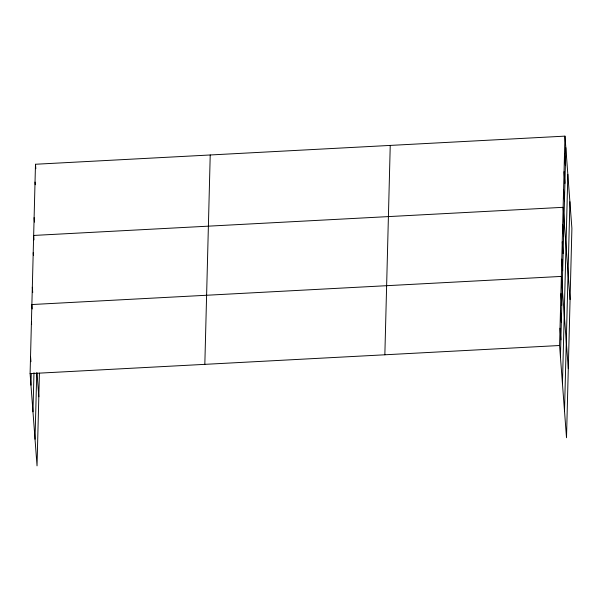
<?xml version="1.0" encoding="UTF-8"?>
<svg xmlns="http://www.w3.org/2000/svg" width="602" height="602" viewBox="0 0 602 602"><rect width="100%" height="100%" fill="white"/><g stroke="black" fill="none" stroke-linecap="round" stroke-linejoin="round"><path stroke-width="0.9" d="M39.423 373.135L37.038 465.865L30.1 373.631L35.488 164.256L564.962 136.135L571.9 228.369L566.512 437.744L559.574 345.51L564.962 136.135M30.973 385.197L31.274 373.383M32.975 411.821L33.975 372.728M35.036 439.249L36.745 372.879M204.83 364.353L210.218 154.977M384.851 354.789L390.239 145.413M560.447 357.076L565.835 147.701M562.449 383.7L567.837 174.324M564.51 411.128L569.898 201.745M30.1 373.631L559.574 345.51M564.51 153.931L565.376 165.497M564.051 171.728L564.917 183.294M563.592 189.525L564.458 201.091M570.071 299.555L563.133 207.321L33.652 235.442L33.99 239.889M562.689 224.599L563.562 236.165M562.245 241.869L563.111 253.434M561.801 259.146L562.667 270.712M568.288 368.65L561.357 276.416L31.876 304.537L32.215 308.984M560.913 293.693L561.779 305.259M560.47 310.963L561.335 322.529M560.026 328.24L560.891 339.806M35.488 164.256L35.819 168.703M35.029 182.052L35.232 184.724M34.111 217.646L34.449 222.093M33.208 252.712L33.411 255.383M32.32 287.259L32.726 292.602M37.015 372.909L38.814 396.771M31.432 321.814L31.635 324.478M30.544 356.361L30.943 361.697"/></g></svg>
